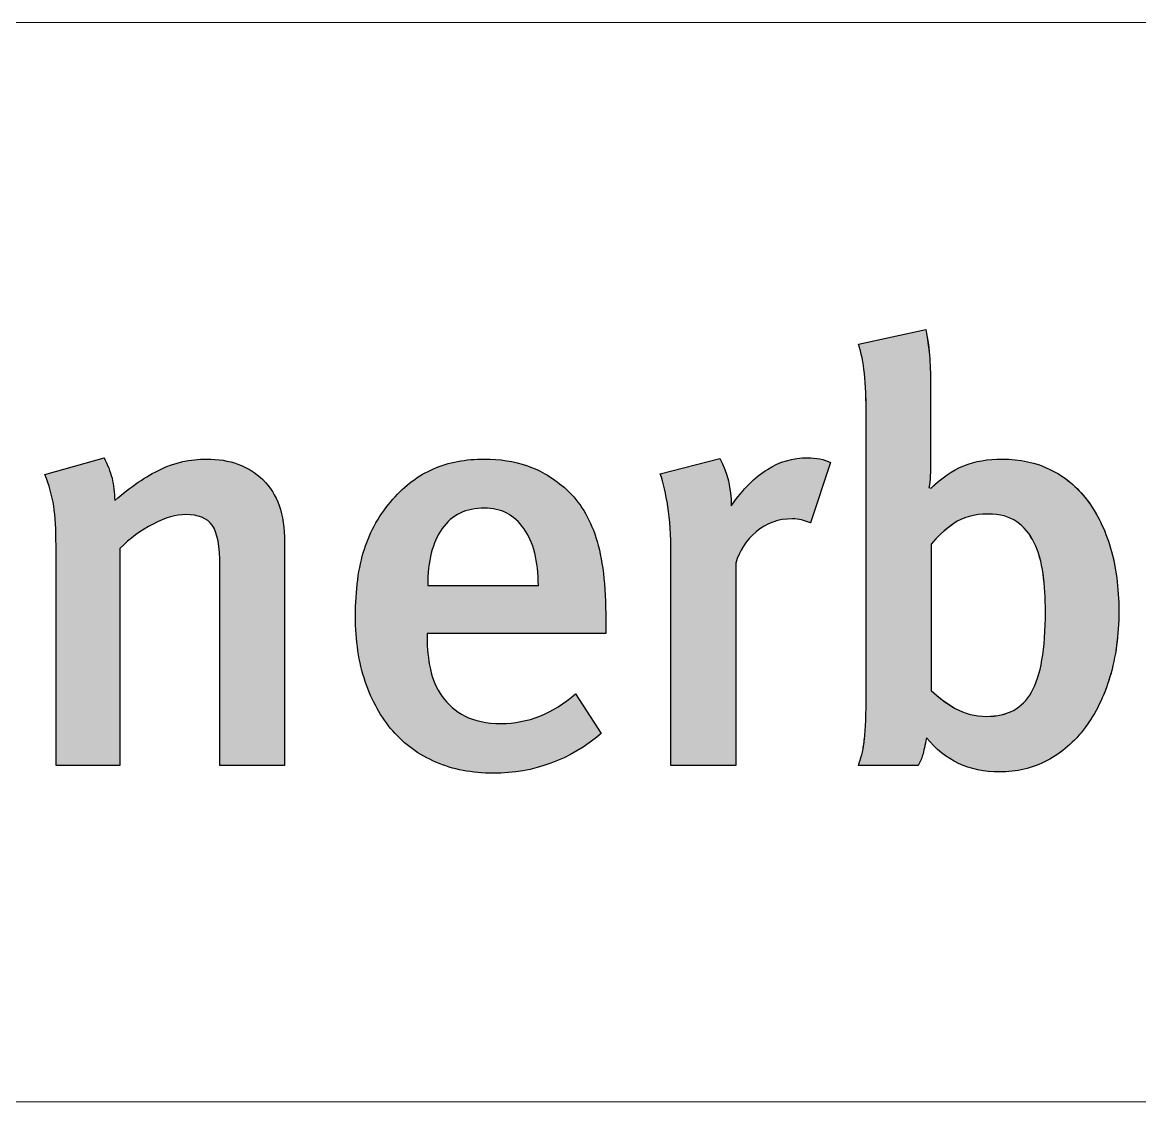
# Model space of a CAD drawing. Header units: inches. Extents: x 1009 to 1850, y 0 to 594.
# Drawn here: x 1761.49 to 1777.13, y 68.03 to 83.14 of the extents above; entities that cross this region are included whole.
import ezdxf

# ---------------------------------------------------------------- set-up
doc = ezdxf.new("R2010")
doc.units = ezdxf.units.IN
doc.header["$MEASUREMENT"] = 0
for name, color, linetype in [('BG 0 -1', 7, 'Continuous'), ('BG _U+B808_U+C774_U+C5B4 1', 7, 'Continuous'), ('BG Default', 7, 'Continuous')]:
    doc.layers.add(name, color=color, linetype=linetype)

msp = doc.modelspace()

# ---------------------------------------------------------------- hatches: boundary and pattern name
at = {"layer": 'BG 0 -1', "linetype": 'ByBlock', "true_color": 0x005bac}
h = msp.add_hatch(color=154, dxfattribs=at)
edge = h.paths.add_edge_path()
edge.add_spline(control_points=[(1764.252, 72.738), (1764.252, 72.738), (1764.252, 75.521), (1764.252, 75.521), (1764.252, 75.809), (1764.216, 76.002), (1764.145, 76.102), (1764.073, 76.201), (1763.949, 76.251), (1763.772, 76.251), (1763.639, 76.251), (1763.487, 76.206), (1763.316, 76.118), (1763.145, 76.03), (1762.99, 75.916), (1762.852, 75.778), (1762.852, 75.778), (1762.852, 72.738), (1762.852, 72.738), (1762.852, 72.738), (1761.957, 72.738), (1761.957, 72.738), (1761.957, 72.738), (1761.957, 75.82), (1761.957, 75.82), (1761.957, 76.041), (1761.946, 76.224), (1761.924, 76.371), (1761.902, 76.517), (1761.861, 76.665), (1761.8, 76.814), (1761.8, 76.814), (1762.629, 77.046), (1762.629, 77.046), (1762.678, 76.952), (1762.716, 76.857), (1762.741, 76.76), (1762.765, 76.663), (1762.778, 76.56), (1762.778, 76.449), (1763.004, 76.643), (1763.218, 76.788), (1763.42, 76.884), (1763.621, 76.981), (1763.835, 77.029), (1764.062, 77.029), (1764.388, 77.029), (1764.652, 76.933), (1764.853, 76.74), (1765.055, 76.546), (1765.156, 76.256), (1765.156, 75.869), (1765.156, 75.869), (1765.156, 72.738), (1765.156, 72.738), (1765.156, 72.738), (1764.252, 72.738), (1764.252, 72.738)], knot_values=[0, 0, 0, 0, 1, 1, 1, 2, 2, 2, 3, 3, 3, 4, 4, 4, 5, 5, 5, 6, 6, 6, 7, 7, 7, 8, 8, 8, 9, 9, 9, 10, 10, 10, 11, 11, 11, 12, 12, 12, 13, 13, 13, 14, 14, 14, 15, 15, 15, 16, 16, 16, 17, 17, 17, 18, 18, 18, 19, 19, 19, 19], degree=3, periodic=0)
h = msp.add_hatch(color=154, dxfattribs=at)
edge = h.paths.add_edge_path()
edge.add_spline(control_points=[(1767.152, 74.585), (1767.152, 74.585), (1767.152, 74.519), (1767.152, 74.519), (1767.152, 74.376), (1767.167, 74.232), (1767.198, 74.088), (1767.228, 73.945), (1767.283, 73.816), (1767.364, 73.703), (1767.443, 73.59), (1767.55, 73.499), (1767.683, 73.43), (1767.815, 73.361), (1767.983, 73.326), (1768.188, 73.326), (1768.563, 73.326), (1768.911, 73.464), (1769.232, 73.74), (1769.232, 73.74), (1769.588, 73.185), (1769.588, 73.185), (1769.152, 72.815), (1768.649, 72.63), (1768.08, 72.63), (1767.782, 72.63), (1767.514, 72.681), (1767.276, 72.784), (1767.039, 72.886), (1766.837, 73.032), (1766.672, 73.222), (1766.506, 73.413), (1766.378, 73.643), (1766.286, 73.914), (1766.195, 74.185), (1766.15, 74.489), (1766.15, 74.825), (1766.15, 75.195), (1766.191, 75.509), (1766.274, 75.766), (1766.357, 76.023), (1766.49, 76.256), (1766.672, 76.466), (1766.843, 76.659), (1767.033, 76.802), (1767.243, 76.893), (1767.453, 76.984), (1767.691, 77.029), (1767.956, 77.029), (1768.166, 77.029), (1768.366, 76.998), (1768.557, 76.934), (1768.747, 76.87), (1768.931, 76.759), (1769.107, 76.599), (1769.29, 76.433), (1769.426, 76.209), (1769.517, 75.928), (1769.609, 75.646), (1769.654, 75.262), (1769.654, 74.776), (1769.654, 74.776), (1769.654, 74.585), (1769.654, 74.585), (1769.654, 74.585), (1767.152, 74.585), (1767.152, 74.585)], knot_values=[0, 0, 0, 0, 1, 1, 1, 2, 2, 2, 3, 3, 3, 4, 4, 4, 5, 5, 5, 6, 6, 6, 7, 7, 7, 8, 8, 8, 9, 9, 9, 10, 10, 10, 11, 11, 11, 12, 12, 12, 13, 13, 13, 14, 14, 14, 15, 15, 15, 16, 16, 16, 17, 17, 17, 18, 18, 18, 19, 19, 19, 20, 20, 20, 21, 21, 21, 22, 22, 22, 22], degree=3, periodic=0)
edge = h.paths.add_edge_path(flags=0)
edge.add_spline(control_points=[(1768.71, 75.256), (1768.71, 75.599), (1768.642, 75.865), (1768.507, 76.056), (1768.371, 76.247), (1768.188, 76.342), (1767.956, 76.342), (1767.696, 76.342), (1767.499, 76.247), (1767.364, 76.056), (1767.228, 75.865), (1767.161, 75.599), (1767.161, 75.256), (1767.161, 75.256), (1768.71, 75.256), (1768.71, 75.256)], knot_values=[0, 0, 0, 0, 1, 1, 1, 2, 2, 2, 3, 3, 3, 4, 4, 4, 5, 5, 5, 5], degree=3, periodic=0)
h = msp.add_hatch(color=154, dxfattribs=at)
edge = h.paths.add_edge_path()
edge.add_spline(control_points=[(1772.52, 76.135), (1772.476, 76.151), (1772.435, 76.165), (1772.396, 76.176), (1772.358, 76.187), (1772.313, 76.192), (1772.264, 76.192), (1772.071, 76.192), (1771.902, 76.132), (1771.758, 76.01), (1771.615, 75.889), (1771.521, 75.742), (1771.477, 75.571), (1771.477, 75.571), (1771.477, 72.738), (1771.477, 72.738), (1771.477, 72.738), (1770.565, 72.738), (1770.565, 72.738), (1770.565, 72.738), (1770.565, 75.695), (1770.565, 75.695), (1770.565, 75.961), (1770.552, 76.183), (1770.524, 76.362), (1770.496, 76.542), (1770.46, 76.695), (1770.416, 76.822), (1770.416, 76.822), (1771.253, 77.038), (1771.253, 77.038), (1771.358, 76.839), (1771.41, 76.618), (1771.41, 76.375), (1771.576, 76.607), (1771.745, 76.777), (1771.916, 76.884), (1772.087, 76.992), (1772.275, 77.046), (1772.479, 77.046), (1772.601, 77.046), (1772.708, 77.024), (1772.802, 76.98), (1772.802, 76.98), (1772.52, 76.135), (1772.52, 76.135)], knot_values=[0, 0, 0, 0, 1, 1, 1, 2, 2, 2, 3, 3, 3, 4, 4, 4, 5, 5, 5, 6, 6, 6, 7, 7, 7, 8, 8, 8, 9, 9, 9, 10, 10, 10, 11, 11, 11, 12, 12, 12, 13, 13, 13, 14, 14, 14, 15, 15, 15, 15], degree=3, periodic=0)
at = {"layer": 'BG Default', "linetype": 'ByBlock', "true_color": 0x4482f4}
h = msp.add_hatch(color=163, dxfattribs=at)
h.paths.add_polyline_path([(1773.299, 77.626), (1773.299, 73.674), (1773.297, 73.476), (1773.291, 73.314), (1773.282, 73.179), (1773.27, 73.065), (1773.256, 72.969), (1773.237, 72.887), (1773.216, 72.812), (1773.192, 72.738), (1774.028, 72.738), (1774.048, 72.775), (1774.065, 72.812), (1774.079, 72.85), (1774.091, 72.887), (1774.115, 72.984), (1774.145, 73.127), (1774.194, 73.069), (1774.246, 73.015), (1774.299, 72.964), (1774.354, 72.917), (1774.411, 72.874), (1774.47, 72.835), (1774.531, 72.799), (1774.594, 72.767), (1774.658, 72.739), (1774.725, 72.714), (1774.793, 72.694), (1774.864, 72.677), (1774.936, 72.664), (1775.01, 72.654), (1775.086, 72.649), (1775.164, 72.647), (1775.254, 72.649), (1775.342, 72.657), (1775.429, 72.669), (1775.514, 72.687), (1775.597, 72.71), (1775.678, 72.738), (1775.757, 72.77), (1775.835, 72.808), (1775.91, 72.851), (1775.983, 72.898), (1776.053, 72.949), (1776.12, 73.004), (1776.185, 73.064), (1776.248, 73.127), (1776.308, 73.196), (1776.365, 73.268), (1776.419, 73.344), (1776.471, 73.424), (1776.519, 73.508), (1776.564, 73.595), (1776.606, 73.686), (1776.644, 73.781), (1776.68, 73.879), (1776.713, 73.98), (1776.742, 74.085), (1776.767, 74.193), (1776.789, 74.304), (1776.806, 74.418), (1776.82, 74.534), (1776.829, 74.653), (1776.835, 74.775), (1776.837, 74.9), (1776.835, 75.021), (1776.83, 75.139), (1776.821, 75.253), (1776.808, 75.365), (1776.792, 75.474), (1776.772, 75.58), (1776.748, 75.683), (1776.721, 75.783), (1776.691, 75.879), (1776.657, 75.972), (1776.621, 76.061), (1776.581, 76.147), (1776.539, 76.229), (1776.494, 76.308), (1776.445, 76.382), (1776.394, 76.454), (1776.34, 76.521), (1776.282, 76.584), (1776.223, 76.644), (1776.16, 76.699), (1776.094, 76.75), (1776.026, 76.798), (1775.954, 76.841), (1775.88, 76.88), (1775.803, 76.915), (1775.725, 76.945), (1775.644, 76.971), (1775.56, 76.992), (1775.475, 77.008), (1775.387, 77.02), (1775.297, 77.027), (1775.205, 77.029), (1775.131, 77.028), (1775.059, 77.023), (1774.989, 77.016), (1774.921, 77.006), (1774.855, 76.992), (1774.79, 76.976), (1774.727, 76.957), (1774.666, 76.934), (1774.607, 76.908), (1774.548, 76.879), (1774.49, 76.846), (1774.432, 76.809), (1774.376, 76.768), (1774.32, 76.724), (1774.265, 76.675), (1774.211, 76.623), (1774.178, 76.632), (1774.182, 76.645), (1774.186, 76.669), (1774.194, 76.748), (1774.2, 76.868), (1774.202, 77.029), (1774.202, 78.007), (1774.199, 78.239), (1774.19, 78.438), (1774.182, 78.531), (1774.17, 78.63), (1774.155, 78.735), (1774.136, 78.844), (1773.192, 78.637), (1773.219, 78.546), (1773.241, 78.447), (1773.26, 78.341), (1773.275, 78.226), (1773.285, 78.1), (1773.293, 77.958)])
h.paths.add_polyline_path([(1774.211, 75.836), (1774.243, 75.875), (1774.277, 75.913), (1774.352, 75.988), (1774.434, 76.058), (1774.526, 76.126), (1774.575, 76.157), (1774.627, 76.184), (1774.683, 76.207), (1774.741, 76.226), (1774.803, 76.24), (1774.867, 76.251), (1774.935, 76.257), (1775.006, 76.259), (1775.067, 76.257), (1775.124, 76.252), (1775.179, 76.244), (1775.231, 76.232), (1775.28, 76.217), (1775.325, 76.198), (1775.368, 76.176), (1775.408, 76.151), (1775.445, 76.123), (1775.481, 76.092), (1775.514, 76.059), (1775.546, 76.024), (1775.575, 75.986), (1775.603, 75.945), (1775.629, 75.902), (1775.652, 75.857), (1775.674, 75.809), (1775.694, 75.76), (1775.713, 75.709), (1775.729, 75.655), (1775.744, 75.6), (1775.756, 75.543), (1775.768, 75.483), (1775.777, 75.422), (1775.791, 75.296), (1775.801, 75.165), (1775.808, 75.031), (1775.81, 74.892), (1775.807, 74.702), (1775.798, 74.526), (1775.782, 74.364), (1775.761, 74.217), (1775.748, 74.148), (1775.734, 74.083), (1775.718, 74.021), (1775.7, 73.963), (1775.681, 73.908), (1775.661, 73.857), (1775.639, 73.809), (1775.615, 73.765), (1775.59, 73.724), (1775.563, 73.685), (1775.534, 73.65), (1775.503, 73.617), (1775.47, 73.586), (1775.436, 73.558), (1775.4, 73.533), (1775.361, 73.51), (1775.321, 73.49), (1775.279, 73.473), (1775.236, 73.459), (1775.19, 73.447), (1775.143, 73.437), (1775.094, 73.431), (1775.042, 73.427), (1774.99, 73.425), (1774.928, 73.427), (1774.869, 73.432), (1774.811, 73.441), (1774.754, 73.453), (1774.7, 73.469), (1774.647, 73.488), (1774.596, 73.511), (1774.546, 73.537), (1774.452, 73.595), (1774.365, 73.656), (1774.285, 73.721), (1774.211, 73.79)], flags=16)
at = {"layer": 'BG Default', "linetype": 'ByBlock', "true_color": 0x266df2}
h = msp.add_hatch(color=150, dxfattribs=at)
h.paths.add_polyline_path([(1774.211, 76.623), (1774.178, 76.632), (1774.182, 76.645), (1774.186, 76.669), (1774.194, 76.748), (1774.2, 76.868), (1774.202, 77.029), (1774.202, 78.007), (1774.199, 78.239), (1774.19, 78.438), (1774.182, 78.531), (1774.17, 78.63), (1774.155, 78.735), (1774.136, 78.844), (1773.192, 78.637), (1773.219, 78.546), (1773.241, 78.447), (1773.26, 78.341), (1773.275, 78.226), (1773.285, 78.1), (1773.293, 77.958), (1773.298, 77.8), (1773.299, 77.626), (1773.299, 73.674), (1773.297, 73.476), (1773.291, 73.314), (1773.282, 73.179), (1773.27, 73.065), (1773.256, 72.969), (1773.237, 72.887), (1773.216, 72.812), (1773.192, 72.738), (1774.028, 72.738), (1774.048, 72.775), (1774.065, 72.812), (1774.079, 72.85), (1774.091, 72.887), (1774.115, 72.984), (1774.145, 73.127), (1774.194, 73.069), (1774.246, 73.015), (1774.299, 72.964), (1774.354, 72.917), (1774.411, 72.874), (1774.47, 72.835), (1774.531, 72.799), (1774.594, 72.767), (1774.658, 72.739), (1774.725, 72.714), (1774.793, 72.694), (1774.864, 72.677), (1774.936, 72.664), (1775.01, 72.654), (1775.086, 72.649), (1775.164, 72.647), (1775.254, 72.649), (1775.342, 72.657), (1775.429, 72.669), (1775.514, 72.687), (1775.597, 72.71), (1775.678, 72.738), (1775.757, 72.77), (1775.835, 72.808), (1775.91, 72.851), (1775.983, 72.898), (1776.053, 72.949), (1776.12, 73.004), (1776.185, 73.064), (1776.248, 73.127), (1776.308, 73.196), (1776.365, 73.268), (1776.419, 73.344), (1776.471, 73.424), (1776.519, 73.508), (1776.564, 73.595), (1776.606, 73.686), (1776.644, 73.781), (1776.68, 73.879), (1776.713, 73.98), (1776.742, 74.085), (1776.767, 74.193), (1776.789, 74.304), (1776.806, 74.418), (1776.82, 74.534), (1776.829, 74.653), (1776.835, 74.775), (1776.837, 74.9), (1776.835, 75.021), (1776.83, 75.139), (1776.821, 75.253), (1776.808, 75.365), (1776.792, 75.474), (1776.772, 75.58), (1776.748, 75.683), (1776.721, 75.783), (1776.691, 75.879), (1776.657, 75.972), (1776.621, 76.061), (1776.581, 76.147), (1776.539, 76.229), (1776.494, 76.308), (1776.445, 76.382), (1776.394, 76.454), (1776.34, 76.521), (1776.282, 76.584), (1776.223, 76.644), (1776.16, 76.699), (1776.094, 76.75), (1776.026, 76.798), (1775.954, 76.841), (1775.88, 76.88), (1775.803, 76.915), (1775.725, 76.945), (1775.644, 76.971), (1775.56, 76.992), (1775.475, 77.008), (1775.387, 77.02), (1775.297, 77.027), (1775.205, 77.029), (1775.131, 77.028), (1775.059, 77.023), (1774.989, 77.016), (1774.921, 77.006), (1774.855, 76.992), (1774.79, 76.976), (1774.727, 76.957), (1774.666, 76.934), (1774.607, 76.908), (1774.548, 76.879), (1774.49, 76.846), (1774.432, 76.809), (1774.376, 76.768), (1774.32, 76.724)])
h.paths.add_polyline_path([(1774.211, 75.836), (1774.243, 75.875), (1774.277, 75.913), (1774.352, 75.988), (1774.434, 76.058), (1774.526, 76.126), (1774.575, 76.157), (1774.627, 76.184), (1774.683, 76.207), (1774.741, 76.226), (1774.803, 76.24), (1774.867, 76.251), (1774.935, 76.257), (1775.006, 76.259), (1775.067, 76.257), (1775.124, 76.252), (1775.179, 76.244), (1775.231, 76.232), (1775.28, 76.217), (1775.325, 76.198), (1775.368, 76.176), (1775.408, 76.151), (1775.445, 76.123), (1775.481, 76.092), (1775.514, 76.059), (1775.546, 76.024), (1775.575, 75.986), (1775.603, 75.945), (1775.629, 75.902), (1775.652, 75.857), (1775.674, 75.809), (1775.694, 75.76), (1775.713, 75.709), (1775.729, 75.655), (1775.744, 75.6), (1775.756, 75.543), (1775.768, 75.483), (1775.777, 75.422), (1775.791, 75.296), (1775.801, 75.165), (1775.808, 75.031), (1775.81, 74.892), (1775.807, 74.702), (1775.798, 74.526), (1775.782, 74.364), (1775.761, 74.217), (1775.748, 74.148), (1775.734, 74.083), (1775.718, 74.021), (1775.7, 73.963), (1775.681, 73.908), (1775.661, 73.857), (1775.639, 73.809), (1775.615, 73.765), (1775.59, 73.724), (1775.563, 73.685), (1775.534, 73.65), (1775.503, 73.617), (1775.47, 73.586), (1775.436, 73.558), (1775.4, 73.533), (1775.361, 73.51), (1775.321, 73.49), (1775.279, 73.473), (1775.236, 73.459), (1775.19, 73.447), (1775.143, 73.437), (1775.094, 73.431), (1775.042, 73.427), (1774.99, 73.425), (1774.928, 73.427), (1774.869, 73.432), (1774.811, 73.441), (1774.754, 73.453), (1774.7, 73.469), (1774.647, 73.488), (1774.596, 73.511), (1774.546, 73.537), (1774.452, 73.595), (1774.365, 73.656), (1774.285, 73.721), (1774.211, 73.79)], flags=16)

# ---------------------------------------------------------------- linework, layer by layer
at = {"layer": 'BG 0 -1', "color": 7, "linetype": 'Continuous', "lineweight": 9}
for p, q in [((1676.085, 83.143), (1825.353, 83.143)), ((1676.085, 68.031), (1825.353, 68.031))]:
    msp.add_line(p, q, dxfattribs=at)
at = {"layer": 'BG 0 -1', "color": 7, "linetype": 'Continuous', "lineweight": 0}
for points, knots in [([(1764.252, 72.738), (1764.252, 72.738), (1764.252, 75.521), (1764.252, 75.521), (1764.252, 75.809), (1764.216, 76.002), (1764.145, 76.102), (1764.073, 76.201), (1763.949, 76.251), (1763.772, 76.251), (1763.639, 76.251), (1763.487, 76.206), (1763.316, 76.118), (1763.145, 76.03), (1762.99, 75.916), (1762.852, 75.778), (1762.852, 75.778), (1762.852, 72.738), (1762.852, 72.738), (1762.852, 72.738), (1761.957, 72.738), (1761.957, 72.738), (1761.957, 72.738), (1761.957, 75.82), (1761.957, 75.82), (1761.957, 76.041), (1761.946, 76.224), (1761.924, 76.371), (1761.902, 76.517), (1761.861, 76.665), (1761.8, 76.814), (1761.8, 76.814), (1762.629, 77.046), (1762.629, 77.046), (1762.678, 76.952), (1762.716, 76.857), (1762.741, 76.76), (1762.765, 76.663), (1762.778, 76.56), (1762.778, 76.449), (1763.004, 76.643), (1763.218, 76.788), (1763.42, 76.884), (1763.621, 76.981), (1763.835, 77.029), (1764.062, 77.029), (1764.388, 77.029), (1764.652, 76.933), (1764.853, 76.74), (1765.055, 76.546), (1765.156, 76.256), (1765.156, 75.869), (1765.156, 75.869), (1765.156, 72.738), (1765.156, 72.738), (1765.156, 72.738), (1764.252, 72.738), (1764.252, 72.738)], [0, 0, 0, 0, 1, 1, 1, 2, 2, 2, 3, 3, 3, 4, 4, 4, 5, 5, 5, 6, 6, 6, 7, 7, 7, 8, 8, 8, 9, 9, 9, 10, 10, 10, 11, 11, 11, 12, 12, 12, 13, 13, 13, 14, 14, 14, 15, 15, 15, 16, 16, 16, 17, 17, 17, 18, 18, 18, 19, 19, 19, 19]), ([(1767.152, 74.585), (1767.152, 74.585), (1767.152, 74.519), (1767.152, 74.519), (1767.152, 74.376), (1767.167, 74.232), (1767.198, 74.088), (1767.228, 73.945), (1767.283, 73.816), (1767.364, 73.703), (1767.443, 73.59), (1767.55, 73.499), (1767.683, 73.43), (1767.815, 73.361), (1767.983, 73.326), (1768.188, 73.326), (1768.563, 73.326), (1768.911, 73.464), (1769.232, 73.74), (1769.232, 73.74), (1769.588, 73.185), (1769.588, 73.185), (1769.152, 72.815), (1768.649, 72.63), (1768.08, 72.63), (1767.782, 72.63), (1767.514, 72.681), (1767.276, 72.784), (1767.039, 72.886), (1766.837, 73.032), (1766.672, 73.222), (1766.506, 73.413), (1766.378, 73.643), (1766.286, 73.914), (1766.195, 74.185), (1766.15, 74.489), (1766.15, 74.825), (1766.15, 75.195), (1766.191, 75.509), (1766.274, 75.766), (1766.357, 76.023), (1766.49, 76.256), (1766.672, 76.466), (1766.843, 76.659), (1767.033, 76.802), (1767.243, 76.893), (1767.453, 76.984), (1767.691, 77.029), (1767.956, 77.029), (1768.166, 77.029), (1768.366, 76.998), (1768.557, 76.934), (1768.747, 76.87), (1768.931, 76.759), (1769.107, 76.599), (1769.29, 76.433), (1769.426, 76.209), (1769.517, 75.928), (1769.609, 75.646), (1769.654, 75.262), (1769.654, 74.776), (1769.654, 74.776), (1769.654, 74.585), (1769.654, 74.585), (1769.654, 74.585), (1767.152, 74.585), (1767.152, 74.585)], [0, 0, 0, 0, 1, 1, 1, 2, 2, 2, 3, 3, 3, 4, 4, 4, 5, 5, 5, 6, 6, 6, 7, 7, 7, 8, 8, 8, 9, 9, 9, 10, 10, 10, 11, 11, 11, 12, 12, 12, 13, 13, 13, 14, 14, 14, 15, 15, 15, 16, 16, 16, 17, 17, 17, 18, 18, 18, 19, 19, 19, 20, 20, 20, 21, 21, 21, 22, 22, 22, 22]), ([(1772.52, 76.135), (1772.476, 76.151), (1772.435, 76.165), (1772.396, 76.176), (1772.358, 76.187), (1772.313, 76.192), (1772.264, 76.192), (1772.071, 76.192), (1771.902, 76.132), (1771.758, 76.01), (1771.615, 75.889), (1771.521, 75.742), (1771.477, 75.571), (1771.477, 75.571), (1771.477, 72.738), (1771.477, 72.738), (1771.477, 72.738), (1770.565, 72.738), (1770.565, 72.738), (1770.565, 72.738), (1770.565, 75.695), (1770.565, 75.695), (1770.565, 75.961), (1770.552, 76.183), (1770.524, 76.362), (1770.496, 76.542), (1770.46, 76.695), (1770.416, 76.822), (1770.416, 76.822), (1771.253, 77.038), (1771.253, 77.038), (1771.358, 76.839), (1771.41, 76.618), (1771.41, 76.375), (1771.576, 76.607), (1771.745, 76.777), (1771.916, 76.884), (1772.087, 76.992), (1772.275, 77.046), (1772.479, 77.046), (1772.601, 77.046), (1772.708, 77.024), (1772.802, 76.98), (1772.802, 76.98), (1772.52, 76.135), (1772.52, 76.135)], [0, 0, 0, 0, 1, 1, 1, 2, 2, 2, 3, 3, 3, 4, 4, 4, 5, 5, 5, 6, 6, 6, 7, 7, 7, 8, 8, 8, 9, 9, 9, 10, 10, 10, 11, 11, 11, 12, 12, 12, 13, 13, 13, 14, 14, 14, 15, 15, 15, 15]), ([(1768.71, 75.256), (1768.71, 75.599), (1768.642, 75.865), (1768.507, 76.056), (1768.371, 76.247), (1768.188, 76.342), (1767.956, 76.342), (1767.696, 76.342), (1767.499, 76.247), (1767.364, 76.056), (1767.228, 75.865), (1767.161, 75.599), (1767.161, 75.256), (1767.161, 75.256), (1768.71, 75.256), (1768.71, 75.256)], [0, 0, 0, 0, 1, 1, 1, 2, 2, 2, 3, 3, 3, 4, 4, 4, 5, 5, 5, 5])]:
    msp.add_open_spline(points, degree=3, knots=knots, dxfattribs=at)
at = {"layer": 'BG _U+B808_U+C774_U+C5B4 1', "color": 7, "linetype": 'Continuous', "lineweight": 25}
for p, q in [((1773.192, 78.637), (1774.136, 78.844)), ((1774.202, 78.007), (1774.202, 77.029)), ((1773.299, 73.674), (1773.299, 77.626)), ((1761.8, 76.814), (1762.629, 77.046)), ((1770.416, 76.822), (1771.253, 77.038)), ((1772.802, 76.98), (1772.52, 76.135)), ((1774.178, 76.632), (1774.211, 76.623)), ((1772.52, 76.135), (1772.396, 76.176)), ((1761.957, 72.738), (1761.957, 75.82)), ((1762.852, 75.778), (1762.852, 72.738)), ((1765.156, 75.869), (1765.156, 72.738)), ((1774.211, 75.836), (1774.211, 73.79)), ((1770.565, 72.738), (1770.565, 75.695)), ((1771.477, 75.571), (1771.477, 72.738)), ((1764.252, 72.738), (1764.252, 75.521)), ((1767.161, 75.256), (1768.71, 75.256)), ((1769.654, 74.776), (1769.654, 74.585)), ((1767.152, 74.585), (1767.152, 74.519)), ((1769.654, 74.585), (1767.152, 74.585)), ((1769.232, 73.74), (1769.588, 73.185)), ((1762.852, 72.738), (1761.957, 72.738)), ((1765.156, 72.738), (1764.252, 72.738)), ((1771.477, 72.738), (1770.565, 72.738)), ((1774.028, 72.738), (1773.192, 72.738))]:
    msp.add_line(p, q, dxfattribs=at)
for points in [[(1774.136, 78.844), (1774.164, 78.695), (1774.182, 78.559), (1774.19, 78.438)], [(1774.19, 78.438), (1774.198, 78.316), (1774.202, 78.173), (1774.202, 78.007)], [(1762.629, 77.046), (1762.678, 76.952), (1762.716, 76.857), (1762.741, 76.76)], [(1771.253, 77.038), (1771.358, 76.839), (1771.41, 76.618), (1771.41, 76.375)], [(1774.202, 77.029), (1774.202, 76.908), (1774.2, 76.814), (1774.194, 76.748)], [(1762.778, 76.449), (1763.004, 76.643), (1763.218, 76.788), (1763.42, 76.884)], [(1766.672, 76.466), (1766.843, 76.659), (1767.033, 76.802), (1767.243, 76.893)], [(1768.557, 76.934), (1768.747, 76.87), (1768.931, 76.759), (1769.107, 76.599)], [(1770.524, 76.362), (1770.496, 76.542), (1770.46, 76.695), (1770.416, 76.822)], [(1771.41, 76.375), (1771.576, 76.607), (1771.745, 76.777), (1771.916, 76.884)], [(1774.211, 76.623), (1774.354, 76.767), (1774.506, 76.87), (1774.666, 76.934)], [(1762.741, 76.76), (1762.765, 76.663), (1762.778, 76.56), (1762.778, 76.449)], [(1764.853, 76.74), (1765.055, 76.546), (1765.156, 76.256), (1765.156, 75.869)], [(1774.194, 76.748), (1774.189, 76.681), (1774.183, 76.643), (1774.178, 76.632)], [(1769.107, 76.599), (1769.29, 76.433), (1769.426, 76.209), (1769.517, 75.928)], [(1766.274, 75.766), (1766.357, 76.023), (1766.49, 76.256), (1766.672, 76.466)], [(1770.565, 75.695), (1770.565, 75.961), (1770.552, 76.183), (1770.524, 76.362)], [(1763.316, 76.118), (1763.145, 76.03), (1762.99, 75.916), (1762.852, 75.778)], [(1764.252, 75.521), (1764.252, 75.809), (1764.216, 76.002), (1764.145, 76.102)], [(1767.364, 76.056), (1767.228, 75.865), (1767.161, 75.599), (1767.161, 75.256)], [(1768.71, 75.256), (1768.71, 75.599), (1768.642, 75.865), (1768.507, 76.056)], [(1774.526, 76.126), (1774.398, 76.038), (1774.294, 75.941), (1774.211, 75.836)], [(1775.652, 75.857), (1775.591, 75.981), (1775.51, 76.079), (1775.408, 76.151)], [(1769.517, 75.928), (1769.609, 75.646), (1769.654, 75.262), (1769.654, 74.776)], [(1775.777, 75.422), (1775.754, 75.588), (1775.713, 75.733), (1775.652, 75.857)], [(1776.721, 75.783), (1776.798, 75.52), (1776.837, 75.226), (1776.837, 74.9)], [(1775.81, 74.892), (1775.81, 75.08), (1775.799, 75.256), (1775.777, 75.422)], [(1775.615, 73.765), (1775.745, 73.991), (1775.81, 74.367), (1775.81, 74.892)], [(1776.837, 74.9), (1776.837, 74.563), (1776.796, 74.257), (1776.713, 73.98)], [(1767.152, 74.519), (1767.152, 74.376), (1767.167, 74.232), (1767.198, 74.088)], [(1767.198, 74.088), (1767.228, 73.945), (1767.283, 73.816), (1767.364, 73.703)], [(1767.364, 73.703), (1767.443, 73.59), (1767.55, 73.499), (1767.683, 73.43)], [(1774.211, 73.79), (1774.305, 73.696), (1774.416, 73.612), (1774.546, 73.537)], [(1773.291, 73.314), (1773.297, 73.41), (1773.299, 73.53), (1773.299, 73.674)], [(1774.145, 73.127), (1774.122, 73.017), (1774.105, 72.937), (1774.091, 72.887)], [(1774.091, 72.887), (1774.077, 72.837), (1774.056, 72.788), (1774.028, 72.738)]]:
    msp.add_open_spline(points, degree=3, dxfattribs=at)
for points, knots in [([(1773.299, 77.626), (1773.299, 77.869), (1773.291, 78.069), (1773.275, 78.226), (1773.258, 78.384), (1773.23, 78.521), (1773.192, 78.637)], [13, 13, 13, 13, 14, 14, 14, 15, 15, 15, 15]), ([(1763.42, 76.884), (1763.621, 76.981), (1763.835, 77.029), (1764.062, 77.029), (1764.388, 77.029), (1764.652, 76.933), (1764.853, 76.74)], [14, 14, 14, 14, 15, 15, 15, 16, 16, 16, 16]), ([(1767.243, 76.893), (1767.453, 76.984), (1767.691, 77.029), (1767.956, 77.029), (1768.166, 77.029), (1768.366, 76.998), (1768.557, 76.934)], [15, 15, 15, 15, 16, 16, 16, 17, 17, 17, 17]), ([(1771.916, 76.884), (1772.087, 76.992), (1772.275, 77.046), (1772.479, 77.046), (1772.601, 77.046), (1772.708, 77.024), (1772.802, 76.98)], [12, 12, 12, 12, 13, 13, 13, 14, 14, 14, 14]), ([(1774.666, 76.934), (1774.827, 76.998), (1775.006, 77.029), (1775.205, 77.029), (1775.454, 77.029), (1775.679, 76.98), (1775.88, 76.88)], [23, 23, 23, 23, 24, 24, 24, 25, 25, 25, 25]), ([(1761.957, 75.82), (1761.957, 76.041), (1761.946, 76.224), (1761.924, 76.371), (1761.902, 76.517), (1761.861, 76.665), (1761.8, 76.814)], [8, 8, 8, 8, 9, 9, 9, 10, 10, 10, 10]), ([(1775.88, 76.88), (1776.082, 76.781), (1776.253, 76.639), (1776.394, 76.454), (1776.535, 76.269), (1776.644, 76.045), (1776.721, 75.783)], [25, 25, 25, 25, 26, 26, 26, 27, 27, 27, 27]), ([(1768.507, 76.056), (1768.371, 76.247), (1768.188, 76.342), (1767.956, 76.342), (1767.696, 76.342), (1767.499, 76.247), (1767.364, 76.056)], [1, 1, 1, 1, 2, 2, 2, 3, 3, 3, 3]), ([(1764.145, 76.102), (1764.073, 76.201), (1763.949, 76.251), (1763.772, 76.251), (1763.639, 76.251), (1763.487, 76.206), (1763.316, 76.118)], [2, 2, 2, 2, 3, 3, 3, 4, 4, 4, 4]), ([(1772.396, 76.176), (1772.358, 76.187), (1772.313, 76.192), (1772.264, 76.192), (1772.071, 76.192), (1771.902, 76.132), (1771.758, 76.01), (1771.615, 75.889), (1771.521, 75.742), (1771.477, 75.571)], [1, 1, 1, 1, 2, 2, 2, 3, 3, 3, 4, 4, 4, 4]), ([(1775.408, 76.151), (1775.306, 76.223), (1775.172, 76.259), (1775.006, 76.259), (1774.813, 76.259), (1774.653, 76.215), (1774.526, 76.126)], [3, 3, 3, 3, 4, 4, 4, 5, 5, 5, 5]), ([(1766.286, 73.914), (1766.195, 74.185), (1766.15, 74.489), (1766.15, 74.825), (1766.15, 75.195), (1766.191, 75.509), (1766.274, 75.766)], [11, 11, 11, 11, 12, 12, 12, 13, 13, 13, 13]), ([(1767.276, 72.784), (1767.039, 72.886), (1766.837, 73.032), (1766.672, 73.222), (1766.506, 73.413), (1766.378, 73.643), (1766.286, 73.914)], [9, 9, 9, 9, 10, 10, 10, 11, 11, 11, 11]), ([(1776.713, 73.98), (1776.63, 73.704), (1776.514, 73.467), (1776.365, 73.268), (1776.216, 73.069), (1776.039, 72.916), (1775.835, 72.808)], [1, 1, 1, 1, 2, 2, 2, 3, 3, 3, 3]), ([(1767.683, 73.43), (1767.815, 73.361), (1767.983, 73.326), (1768.188, 73.326), (1768.563, 73.326), (1768.911, 73.464), (1769.232, 73.74)], [4, 4, 4, 4, 5, 5, 5, 6, 6, 6, 6]), ([(1774.546, 73.537), (1774.676, 73.463), (1774.824, 73.425), (1774.99, 73.425), (1775.277, 73.425), (1775.485, 73.539), (1775.615, 73.765)], [8, 8, 8, 8, 9, 9, 9, 10, 10, 10, 10]), ([(1773.192, 72.738), (1773.208, 72.788), (1773.224, 72.837), (1773.237, 72.887), (1773.251, 72.937), (1773.262, 72.996), (1773.27, 73.065), (1773.279, 73.134), (1773.286, 73.217), (1773.291, 73.314)], [8, 8, 8, 8, 9, 9, 9, 10, 10, 10, 11, 11, 11, 11]), ([(1769.588, 73.185), (1769.152, 72.815), (1768.649, 72.63), (1768.08, 72.63), (1767.782, 72.63), (1767.514, 72.681), (1767.276, 72.784)], [7, 7, 7, 7, 8, 8, 8, 9, 9, 9, 9]), ([(1775.835, 72.808), (1775.63, 72.701), (1775.406, 72.647), (1775.164, 72.647), (1774.744, 72.647), (1774.404, 72.807), (1774.145, 73.127)], [3, 3, 3, 3, 4, 4, 4, 5, 5, 5, 5])]:
    msp.add_open_spline(points, degree=3, knots=knots, dxfattribs=at)
at = {"layer": 'BG Default', "color": 7, "linetype": 'Continuous', "lineweight": 0}
for points in [[(1773.299, 77.626), (1773.299, 73.674), (1773.297, 73.476), (1773.291, 73.314), (1773.282, 73.179), (1773.27, 73.065), (1773.256, 72.969), (1773.237, 72.887), (1773.216, 72.812), (1773.192, 72.738), (1774.028, 72.738), (1774.048, 72.775), (1774.065, 72.812), (1774.079, 72.85), (1774.091, 72.887), (1774.115, 72.984), (1774.145, 73.127), (1774.194, 73.069), (1774.246, 73.015), (1774.299, 72.964), (1774.354, 72.917), (1774.411, 72.874), (1774.47, 72.835), (1774.531, 72.799), (1774.594, 72.767), (1774.658, 72.739), (1774.725, 72.714), (1774.793, 72.694), (1774.864, 72.677), (1774.936, 72.664), (1775.01, 72.654), (1775.086, 72.649), (1775.164, 72.647), (1775.254, 72.649), (1775.342, 72.657), (1775.429, 72.669), (1775.514, 72.687), (1775.597, 72.71), (1775.678, 72.738), (1775.757, 72.77), (1775.835, 72.808), (1775.91, 72.851), (1775.983, 72.898), (1776.053, 72.949), (1776.12, 73.004), (1776.185, 73.064), (1776.248, 73.127), (1776.308, 73.196), (1776.365, 73.268), (1776.419, 73.344), (1776.471, 73.424), (1776.519, 73.508), (1776.564, 73.595), (1776.606, 73.686), (1776.644, 73.781), (1776.68, 73.879), (1776.713, 73.98), (1776.742, 74.085), (1776.767, 74.193), (1776.789, 74.304), (1776.806, 74.418), (1776.82, 74.534), (1776.829, 74.653), (1776.835, 74.775), (1776.837, 74.9), (1776.835, 75.021), (1776.83, 75.139), (1776.821, 75.253), (1776.808, 75.365), (1776.792, 75.474), (1776.772, 75.58), (1776.748, 75.683), (1776.721, 75.783), (1776.691, 75.879), (1776.657, 75.972), (1776.621, 76.061), (1776.581, 76.147), (1776.539, 76.229), (1776.494, 76.308), (1776.445, 76.382), (1776.394, 76.454), (1776.34, 76.521), (1776.282, 76.584), (1776.223, 76.644), (1776.16, 76.699), (1776.094, 76.75), (1776.026, 76.798), (1775.954, 76.841), (1775.88, 76.88), (1775.803, 76.915), (1775.725, 76.945), (1775.644, 76.971), (1775.56, 76.992), (1775.475, 77.008), (1775.387, 77.02), (1775.297, 77.027), (1775.205, 77.029), (1775.131, 77.028), (1775.059, 77.023), (1774.989, 77.016), (1774.921, 77.006), (1774.855, 76.992), (1774.79, 76.976), (1774.727, 76.957), (1774.666, 76.934), (1774.607, 76.908), (1774.548, 76.879), (1774.49, 76.846), (1774.432, 76.809), (1774.376, 76.768), (1774.32, 76.724), (1774.265, 76.675), (1774.211, 76.623), (1774.178, 76.632), (1774.182, 76.645), (1774.186, 76.669), (1774.194, 76.748), (1774.2, 76.868), (1774.202, 77.029), (1774.202, 78.007), (1774.199, 78.239), (1774.19, 78.438), (1774.182, 78.531), (1774.17, 78.63), (1774.155, 78.735), (1774.136, 78.844), (1773.192, 78.637), (1773.219, 78.546), (1773.241, 78.447), (1773.26, 78.341), (1773.275, 78.226), (1773.285, 78.1), (1773.293, 77.958)], [(1774.211, 76.623), (1774.178, 76.632), (1774.182, 76.645), (1774.186, 76.669), (1774.194, 76.748), (1774.2, 76.868), (1774.202, 77.029), (1774.202, 78.007), (1774.199, 78.239), (1774.19, 78.438), (1774.182, 78.531), (1774.17, 78.63), (1774.155, 78.735), (1774.136, 78.844), (1773.192, 78.637), (1773.219, 78.546), (1773.241, 78.447), (1773.26, 78.341), (1773.275, 78.226), (1773.285, 78.1), (1773.293, 77.958), (1773.298, 77.8), (1773.299, 77.626), (1773.299, 73.674), (1773.297, 73.476), (1773.291, 73.314), (1773.282, 73.179), (1773.27, 73.065), (1773.256, 72.969), (1773.237, 72.887), (1773.216, 72.812), (1773.192, 72.738), (1774.028, 72.738), (1774.048, 72.775), (1774.065, 72.812), (1774.079, 72.85), (1774.091, 72.887), (1774.115, 72.984), (1774.145, 73.127), (1774.194, 73.069), (1774.246, 73.015), (1774.299, 72.964), (1774.354, 72.917), (1774.411, 72.874), (1774.47, 72.835), (1774.531, 72.799), (1774.594, 72.767), (1774.658, 72.739), (1774.725, 72.714), (1774.793, 72.694), (1774.864, 72.677), (1774.936, 72.664), (1775.01, 72.654), (1775.086, 72.649), (1775.164, 72.647), (1775.254, 72.649), (1775.342, 72.657), (1775.429, 72.669), (1775.514, 72.687), (1775.597, 72.71), (1775.678, 72.738), (1775.757, 72.77), (1775.835, 72.808), (1775.91, 72.851), (1775.983, 72.898), (1776.053, 72.949), (1776.12, 73.004), (1776.185, 73.064), (1776.248, 73.127), (1776.308, 73.196), (1776.365, 73.268), (1776.419, 73.344), (1776.471, 73.424), (1776.519, 73.508), (1776.564, 73.595), (1776.606, 73.686), (1776.644, 73.781), (1776.68, 73.879), (1776.713, 73.98), (1776.742, 74.085), (1776.767, 74.193), (1776.789, 74.304), (1776.806, 74.418), (1776.82, 74.534), (1776.829, 74.653), (1776.835, 74.775), (1776.837, 74.9), (1776.835, 75.021), (1776.83, 75.139), (1776.821, 75.253), (1776.808, 75.365), (1776.792, 75.474), (1776.772, 75.58), (1776.748, 75.683), (1776.721, 75.783), (1776.691, 75.879), (1776.657, 75.972), (1776.621, 76.061), (1776.581, 76.147), (1776.539, 76.229), (1776.494, 76.308), (1776.445, 76.382), (1776.394, 76.454), (1776.34, 76.521), (1776.282, 76.584), (1776.223, 76.644), (1776.16, 76.699), (1776.094, 76.75), (1776.026, 76.798), (1775.954, 76.841), (1775.88, 76.88), (1775.803, 76.915), (1775.725, 76.945), (1775.644, 76.971), (1775.56, 76.992), (1775.475, 77.008), (1775.387, 77.02), (1775.297, 77.027), (1775.205, 77.029), (1775.131, 77.028), (1775.059, 77.023), (1774.989, 77.016), (1774.921, 77.006), (1774.855, 76.992), (1774.79, 76.976), (1774.727, 76.957), (1774.666, 76.934), (1774.607, 76.908), (1774.548, 76.879), (1774.49, 76.846), (1774.432, 76.809), (1774.376, 76.768), (1774.32, 76.724)], [(1774.211, 75.836), (1774.243, 75.875), (1774.277, 75.913), (1774.352, 75.988), (1774.434, 76.058), (1774.526, 76.126), (1774.575, 76.157), (1774.627, 76.184), (1774.683, 76.207), (1774.741, 76.226), (1774.803, 76.24), (1774.867, 76.251), (1774.935, 76.257), (1775.006, 76.259), (1775.067, 76.257), (1775.124, 76.252), (1775.179, 76.244), (1775.231, 76.232), (1775.28, 76.217), (1775.325, 76.198), (1775.368, 76.176), (1775.408, 76.151), (1775.445, 76.123), (1775.481, 76.092), (1775.514, 76.059), (1775.546, 76.024), (1775.575, 75.986), (1775.603, 75.945), (1775.629, 75.902), (1775.652, 75.857), (1775.674, 75.809), (1775.694, 75.76), (1775.713, 75.709), (1775.729, 75.655), (1775.744, 75.6), (1775.756, 75.543), (1775.768, 75.483), (1775.777, 75.422), (1775.791, 75.296), (1775.801, 75.165), (1775.808, 75.031), (1775.81, 74.892), (1775.807, 74.702), (1775.798, 74.526), (1775.782, 74.364), (1775.761, 74.217), (1775.748, 74.148), (1775.734, 74.083), (1775.718, 74.021), (1775.7, 73.963), (1775.681, 73.908), (1775.661, 73.857), (1775.639, 73.809), (1775.615, 73.765), (1775.59, 73.724), (1775.563, 73.685), (1775.534, 73.65), (1775.503, 73.617), (1775.47, 73.586), (1775.436, 73.558), (1775.4, 73.533), (1775.361, 73.51), (1775.321, 73.49), (1775.279, 73.473), (1775.236, 73.459), (1775.19, 73.447), (1775.143, 73.437), (1775.094, 73.431), (1775.042, 73.427), (1774.99, 73.425), (1774.928, 73.427), (1774.869, 73.432), (1774.811, 73.441), (1774.754, 73.453), (1774.7, 73.469), (1774.647, 73.488), (1774.596, 73.511), (1774.546, 73.537), (1774.452, 73.595), (1774.365, 73.656), (1774.285, 73.721), (1774.211, 73.79)], [(1774.211, 75.836), (1774.243, 75.875), (1774.277, 75.913), (1774.352, 75.988), (1774.434, 76.058), (1774.526, 76.126), (1774.575, 76.157), (1774.627, 76.184), (1774.683, 76.207), (1774.741, 76.226), (1774.803, 76.24), (1774.867, 76.251), (1774.935, 76.257), (1775.006, 76.259), (1775.067, 76.257), (1775.124, 76.252), (1775.179, 76.244), (1775.231, 76.232), (1775.28, 76.217), (1775.325, 76.198), (1775.368, 76.176), (1775.408, 76.151), (1775.445, 76.123), (1775.481, 76.092), (1775.514, 76.059), (1775.546, 76.024), (1775.575, 75.986), (1775.603, 75.945), (1775.629, 75.902), (1775.652, 75.857), (1775.674, 75.809), (1775.694, 75.76), (1775.713, 75.709), (1775.729, 75.655), (1775.744, 75.6), (1775.756, 75.543), (1775.768, 75.483), (1775.777, 75.422), (1775.791, 75.296), (1775.801, 75.165), (1775.808, 75.031), (1775.81, 74.892), (1775.807, 74.702), (1775.798, 74.526), (1775.782, 74.364), (1775.761, 74.217), (1775.748, 74.148), (1775.734, 74.083), (1775.718, 74.021), (1775.7, 73.963), (1775.681, 73.908), (1775.661, 73.857), (1775.639, 73.809), (1775.615, 73.765), (1775.59, 73.724), (1775.563, 73.685), (1775.534, 73.65), (1775.503, 73.617), (1775.47, 73.586), (1775.436, 73.558), (1775.4, 73.533), (1775.361, 73.51), (1775.321, 73.49), (1775.279, 73.473), (1775.236, 73.459), (1775.19, 73.447), (1775.143, 73.437), (1775.094, 73.431), (1775.042, 73.427), (1774.99, 73.425), (1774.928, 73.427), (1774.869, 73.432), (1774.811, 73.441), (1774.754, 73.453), (1774.7, 73.469), (1774.647, 73.488), (1774.596, 73.511), (1774.546, 73.537), (1774.452, 73.595), (1774.365, 73.656), (1774.285, 73.721), (1774.211, 73.79)]]:
    msp.add_lwpolyline(points, close=True, dxfattribs=at)

doc.saveas('drawing.dxf')
